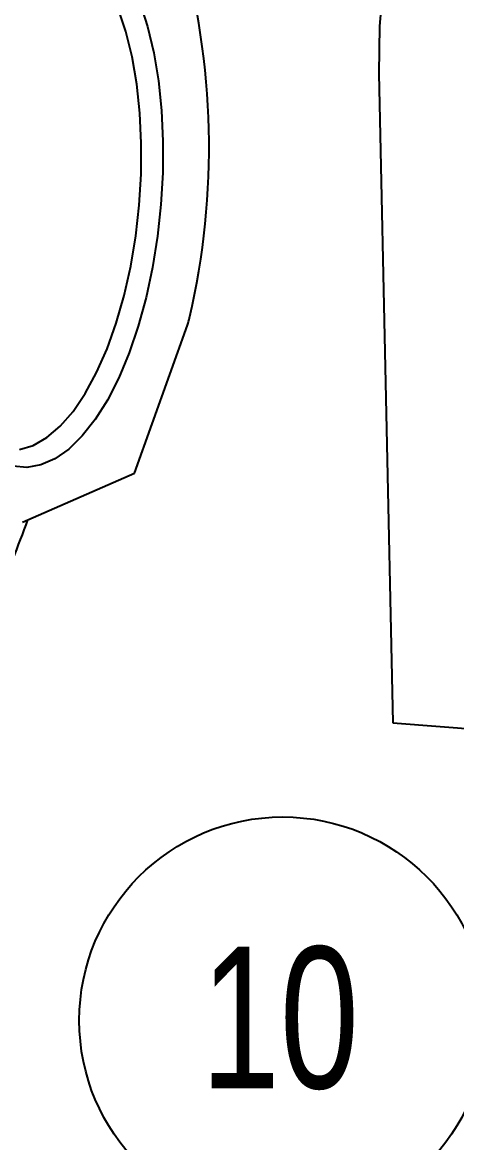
# Model space of a CAD drawing. Header units: millimetres. Extents: x 0 to 279, y 0 to 216.
# Drawn here: x 97.78 to 108.52, y 116.74 to 144.44 of the extents above; entities that cross this region are included whole.
import ezdxf

# ---------------------------------------------------------------- set-up
doc = ezdxf.new("R2010")
doc.units = ezdxf.units.MM
doc.layers.add('TITLE_BLOCK_BORDER', color=7, linetype='Continuous')
doc.styles.add('SLDTEXTSTYLE0', font='TXT', dxfattribs={"width": 0.75})

# ---------------------------------------------------------------- blocks, each defined once
blk = doc.blocks.new('SW_NOTE_64')
at = {"layer": 'TITLE_BLOCK_BORDER', "color": 0}
blk.add_circle((3.626, 3.487), 5.031, dxfattribs=at)
at = {"layer": 'TITLE_BLOCK_BORDER', "color": 0, "insert": (3.556, 5.31), "char_height": 3.5, "attachment_point": 2, "style": 'SLDTEXTSTYLE0'}
blk.add_mtext('10', dxfattribs=at)

msp = doc.modelspace()

# ---------------------------------------------------------------- linework, layer by layer
at = {"color": 7, "linetype": 'Continuous', "lineweight": 25}
for p, q in [((106.596, 143.172), (106.936, 127.12)), ((100.549, 133.289), (101.86, 136.952)), ((97.78, 132.079), (100.549, 133.289)), ((106.936, 127.12), (128.483, 125.402))]:
    msp.add_line(p, q, dxfattribs=at)
at = {"color": 7, "linetype": 'Continuous', "lineweight": 25, "flags": 128}
for points in [[(108.927, 151.827), (108.371, 150.879), (107.887, 149.88), (107.477, 148.838), (107.142, 147.756), (106.886, 146.643), (106.709, 145.503), (106.612, 144.344), (106.596, 143.172)], [(100.686, 144.931), (100.874, 144.339), (101.026, 143.69), (101.141, 142.994), (101.217, 142.261), (101.254, 141.499), (101.25, 140.72), (101.206, 139.934), (101.122, 139.151), (101, 138.382), (100.84, 137.638), (100.646, 136.929), (100.42, 136.264), (100.165, 135.651), (99.884, 135.101), (99.581, 134.619), (99.261, 134.213), (98.927, 133.887), (98.585, 133.647), (98.238, 133.496), (97.891, 133.435), (97.55, 133.465)], [(97.705, 133.878), (98.044, 133.98), (98.381, 134.174), (98.712, 134.455), (99.031, 134.821), (99.333, 135.265), (99.615, 135.782), (99.872, 136.364), (100.101, 137.002), (100.297, 137.687), (100.459, 138.409), (100.583, 139.157), (100.669, 139.921), (100.714, 140.689), (100.719, 141.451), (100.682, 142.195), (100.606, 142.91), (100.49, 143.585), (100.336, 144.212), (100.147, 144.781)]]:
    msp.add_lwpolyline(points, dxfattribs=at)
at = {"color": 7, "linetype": 'Continuous', "lineweight": 25}
for centre, radius, start, end in [((83.732, 141.354), 18.663, 346.9329, 15.7863), ((100.482, 137.441), 1.462, 340.4868, 347.923)]:
    msp.add_arc(centre, radius, start, end, dxfattribs=at)
msp.add_open_spline([(97.311, 130.561), (97.389, 130.761), (97.594, 131.284), (97.794, 131.812), (97.918, 132.139)], degree=3, knots=[0, 0, 0, 0, 0.381076, 1, 1, 1, 1], dxfattribs=at)

# ---------------------------------------------------------------- block references
at = {"layer": 'TITLE_BLOCK_BORDER'}
msp.add_blockref('SW_NOTE_64', (100.592, 116.273), dxfattribs=at)

doc.saveas('drawing.dxf')
